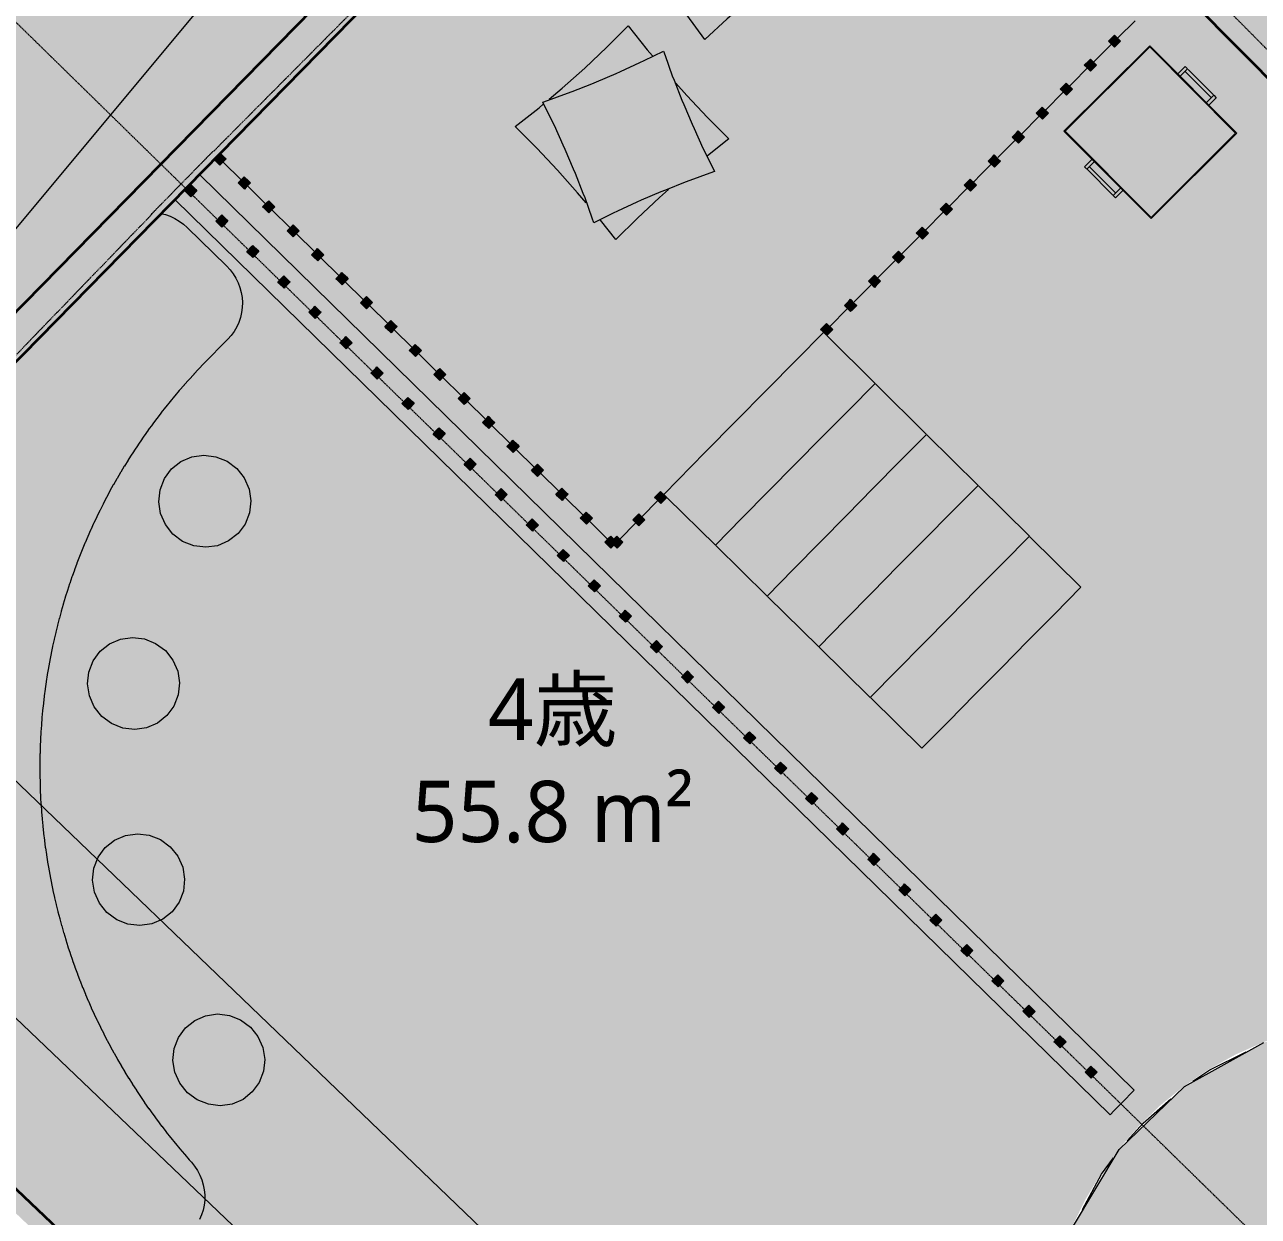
# Model space of a CAD drawing. Header units: millimetres. Extents: x -31757 to 121236, y -27283 to 63658.
# Drawn here: x 57013 to 61271, y 42081 to 46196 of the extents above; entities that cross this region are included whole.
import ezdxf

# ---------------------------------------------------------------- set-up
doc = ezdxf.new("R2010")
doc.units = ezdxf.units.MM
doc.linetypes.add('DASHDOT', pattern=[3.556, 2.54, -0.508, 0, -0.508])
doc.linetypes.add('PHANTOM', pattern=[6.35, 3.175, -0.635, 0.635, -0.635, 0.635, -0.635])
for name, color, linetype, lineweight in [('01_切断（構造・壁）', 7, 'Continuous', 35), ('02_切断（家具）', 8, 'Continuous', 18), ('06_部屋の色', 8, 'Continuous', 0), ('10_見えがかり', 7, 'Continuous', 13), ('11_見えがかり（家具）', 8, 'Continuous', 9), ('20_上部（屋根の外形・梁）', 8, 'PHANTOM', 9), ('40_通り芯', 1, 'DASHDOT', 9), ('50_寸法', 3, 'Continuous', 9), ('60_部屋名・面積', 7, 'Continuous', 13)]:
    doc.layers.add(name, color=color, linetype=linetype, lineweight=lineweight)
doc.styles.add('JP', font='NotoSansCJKjp-Regular.otf')

msp = doc.modelspace()

# ---------------------------------------------------------------- hatches: boundary and pattern name
at = {"layer": '02_切断（家具）'}
for points in [[(60753.6, 46139.2), (60768.6, 46154.2), (60774.5, 46160), (60789.7, 46144.8), (60795.7, 46138.8), (60780.7, 46123.9), (60774.8, 46118), (60759.6, 46133.2)], [(59151.3, 46072.5), (59217.5, 46105), (59223.2, 46089.2), (59248.1, 46019.8), (59254.2, 46004.2), (59281.1, 45935.5), (59287.6, 45920.1), (59316.4, 45852.3), (59323.3, 45837.1), (59354, 45770), (59361.4, 45755), (59393.9, 45688.7), (59378.1, 45683.1), (59308.7, 45658.1), (59293.1, 45652), (59224.4, 45625.2), (59209, 45618.7), (59141.2, 45589.9), (59125.9, 45582.9), (59058.9, 45552.3), (59043.9, 45544.9), (58977.6, 45512.4), (58972, 45528.2), (58947, 45597.6), (58940.9, 45613.2), (58914.1, 45681.8), (58907.5, 45697.3), (58878.8, 45765.1), (58871.8, 45780.3), (58841.2, 45847.4), (58833.8, 45862.4), (58801.2, 45928.6), (58817, 45934.3), (58886.5, 45959.3), (58902.1, 45965.4), (58970.7, 45992.2), (58986.1, 45998.7), (59054, 46027.5), (59069.2, 46034.4), (59136.2, 46065.1)], [(60670.6, 46056.6), (60685.6, 46071.5), (60691.5, 46077.4), (60706.6, 46062.1), (60712.6, 46056.1), (60697.7, 46041.2), (60691.8, 46035.3), (60676.6, 46050.5)], [(60587.6, 45973.8), (60602.5, 45988.7), (60608.4, 45994.6), (60623.6, 45979.4), (60629.6, 45973.4), (60614.7, 45958.5), (60608.8, 45952.6), (60593.6, 45967.8)], [(60504.6, 45891), (60519.6, 45905.9), (60525.5, 45911.8), (60540.7, 45896.6), (60546.7, 45890.6), (60531.7, 45875.7), (60525.8, 45869.8), (60510.6, 45885)], [(60421.7, 45808.2), (60436.7, 45823.1), (60442.6, 45829), (60457.8, 45813.8), (60463.8, 45807.8), (60448.8, 45792.9), (60442.9, 45787), (60427.7, 45802.2)], [(57665.5, 45732.4), (57680.5, 45747.6), (57686.4, 45753.6), (57701.7, 45738.5), (57707.8, 45732.6), (57692.8, 45717.4), (57686.9, 45711.3), (57671.6, 45726.4)], [(60338.9, 45725.3), (60353.8, 45740.2), (60359.7, 45746.1), (60374.9, 45730.9), (60380.9, 45724.9), (60366, 45710), (60360.1, 45704.1), (60344.9, 45719.3)], [(57749.9, 45649.6), (57764.8, 45664.9), (57770.7, 45670.9), (57786, 45655.8), (57792.1, 45649.9), (57777.2, 45634.6), (57771.3, 45628.6), (57755.9, 45643.7)], [(60256.1, 45642.3), (60271, 45657.3), (60276.9, 45663.2), (60292.1, 45648), (60298.1, 45642), (60283.2, 45627.1), (60277.3, 45621.2), (60262.1, 45636.3)], [(57565, 45622.6), (57581.9, 45639.9), (57585.8, 45643.9), (57603.2, 45626.8), (57607.2, 45622.9), (57590.3, 45605.6), (57586.4, 45601.6), (57569, 45618.7)], [(57834.2, 45566.9), (57849.1, 45582.1), (57855, 45588.2), (57870.4, 45573.1), (57876.4, 45567.1), (57861.5, 45551.9), (57855.6, 45545.9), (57840.3, 45561)], [(60173.3, 45559.4), (60188.2, 45574.3), (60194.1, 45580.2), (60209.3, 45565), (60215.4, 45559.1), (60200.4, 45544.1), (60194.5, 45538.2), (60179.3, 45553.4)], [(57672.1, 45517.6), (57689.1, 45534.9), (57693, 45538.9), (57710.4, 45521.8), (57714.4, 45517.9), (57697.5, 45500.6), (57693.6, 45496.7), (57676.2, 45513.7)], [(57918.5, 45484.2), (57933.5, 45499.4), (57939.3, 45505.4), (57954.7, 45490.4), (57960.8, 45484.4), (57945.8, 45469.2), (57940, 45463.2), (57924.6, 45478.3)], [(60090.6, 45476.3), (60105.5, 45491.3), (60111.4, 45497.2), (60126.6, 45482), (60132.6, 45476), (60117.7, 45461.1), (60111.9, 45455.2), (60096.6, 45470.3)], [(57779.3, 45412.7), (57796.2, 45429.9), (57800.1, 45433.9), (57817.5, 45416.9), (57821.5, 45412.9), (57804.7, 45395.7), (57800.8, 45391.7), (57783.4, 45408.7)], [(58002.9, 45401.5), (58017.8, 45416.7), (58023.7, 45422.7), (58039, 45407.7), (58045.1, 45401.7), (58030.2, 45386.5), (58024.3, 45380.5), (58008.9, 45395.6)], [(60007.9, 45393.2), (60022.8, 45408.2), (60028.7, 45414.1), (60044, 45399), (60050, 45393), (60035.1, 45378), (60029.2, 45372.1), (60013.9, 45387.3)], [(57886.5, 45307.8), (57903.3, 45324.9), (57907.3, 45329), (57924.6, 45311.9), (57928.7, 45308), (57911.9, 45290.8), (57907.9, 45286.8), (57890.6, 45303.8)], [(58087.2, 45318.8), (58102.1, 45334), (58108, 45340), (58123.3, 45324.9), (58129.4, 45319), (58114.5, 45303.8), (58108.6, 45297.8), (58093.3, 45312.9)], [(59925.3, 45310.1), (59940.2, 45325.1), (59946.1, 45331), (59961.3, 45315.9), (59967.4, 45309.9), (59952.5, 45294.9), (59946.6, 45289), (59931.3, 45304.1)], [(58171.6, 45236.1), (58186.4, 45251.3), (58192.3, 45257.3), (58207.7, 45242.2), (58213.7, 45236.3), (58198.9, 45221.1), (58193, 45215.1), (58177.6, 45230.2)], [(59842.7, 45226.9), (59857.6, 45241.9), (59863.5, 45247.9), (59878.8, 45232.7), (59884.8, 45226.7), (59869.9, 45211.7), (59864, 45205.8), (59848.8, 45221)], [(57993.7, 45202.8), (58010.5, 45220), (58014.4, 45224), (58031.8, 45207), (58035.9, 45203), (58019.1, 45185.9), (58015.1, 45181.8), (57997.8, 45198.8)], [(58255.9, 45153.4), (58270.8, 45168.6), (58276.6, 45174.6), (58292, 45159.5), (58298.1, 45153.5), (58283.2, 45138.4), (58277.3, 45132.4), (58262, 45147.5)], [(59760.2, 45143.7), (59775.1, 45158.7), (59781, 45164.6), (59796.3, 45149.5), (59802.3, 45143.5), (59787.4, 45128.5), (59781.5, 45122.6), (59766.3, 45137.7)], [(58100.8, 45097.9), (58117.6, 45115), (58121.6, 45119), (58138.9, 45102.1), (58143, 45098), (58126.3, 45080.9), (58122.3, 45076.9), (58104.9, 45093.8)], [(58340.2, 45070.7), (58355.1, 45085.8), (58361, 45091.8), (58376.3, 45076.8), (58382.4, 45070.8), (58367.5, 45055.7), (58361.7, 45049.7), (58346.3, 45064.7)], [(58208, 44992.9), (58224.7, 45010), (58228.7, 45014.1), (58246, 44997.1), (58250.2, 44993.1), (58233.4, 44976), (58229.4, 44971.9), (58212.1, 44988.9)], [(58424.6, 44988), (58439.4, 45003.1), (58445.3, 45009.1), (58460.7, 44994.1), (58466.7, 44988.1), (58451.9, 44973), (58446, 44967), (58430.6, 44982)], [(58315.2, 44888), (58331.9, 44905), (58335.9, 44909.1), (58353.2, 44892.2), (58357.3, 44888.1), (58340.6, 44871.1), (58336.6, 44867), (58319.3, 44883.9)], [(58508.9, 44905.3), (58523.8, 44920.4), (58529.6, 44926.4), (58545, 44911.3), (58551, 44905.4), (58536.2, 44890.2), (58530.3, 44884.3), (58515, 44899.3)], [(58593.2, 44822.6), (58608.1, 44837.7), (58614, 44843.7), (58629.3, 44828.6), (58635.4, 44822.7), (58620.5, 44807.5), (58614.7, 44801.6), (58599.3, 44816.6)], [(58422.4, 44783), (58439, 44800), (58443.1, 44804.1), (58460.3, 44787.3), (58464.5, 44783.2), (58447.8, 44766.2), (58443.8, 44762), (58426.5, 44778.9)], [(58677.6, 44739.9), (58692.4, 44755), (58698.3, 44761), (58713.6, 44745.9), (58719.7, 44739.9), (58704.9, 44724.8), (58699, 44718.9), (58683.6, 44733.9)], [(58529.5, 44678.1), (58546.1, 44695), (58550.2, 44699.2), (58567.4, 44682.3), (58571.6, 44678.2), (58555, 44661.2), (58551, 44657.1), (58533.7, 44673.9)], [(58761.9, 44657.2), (58776.8, 44672.3), (58782.6, 44678.2), (58798, 44663.2), (58804, 44657.2), (58789.2, 44642.1), (58783.3, 44636.1), (58768, 44651.2)], [(58636.7, 44573.1), (58653.3, 44590.1), (58657.4, 44594.2), (58674.6, 44577.4), (58678.8, 44573.2), (58662.2, 44556.3), (58658.1, 44552.1), (58640.9, 44569)], [(58846.3, 44574.4), (58861.1, 44589.6), (58866.9, 44595.5), (58882.3, 44580.5), (58888.3, 44574.5), (58873.5, 44559.4), (58867.7, 44553.4), (58852.3, 44568.5)], [(59187.4, 44563.3), (59202.2, 44578.4), (59208.1, 44584.3), (59223.4, 44569.2), (59229.5, 44563.3), (59214.7, 44548.2), (59208.8, 44542.3), (59193.5, 44557.3)], [(58930.6, 44491.7), (58945.4, 44506.8), (58951.3, 44512.8), (58966.6, 44497.7), (58972.7, 44491.8), (58957.9, 44476.7), (58952, 44470.7), (58936.7, 44485.8)], [(59111.7, 44486.2), (59126.5, 44501.3), (59132.3, 44507.2), (59147.7, 44492.1), (59153.7, 44486.2), (59138.9, 44471.1), (59133.1, 44465.2), (59117.7, 44480.2)], [(58743.9, 44468.2), (58760.4, 44485.1), (58764.5, 44489.3), (58781.7, 44472.4), (58786, 44468.3), (58769.4, 44451.4), (58765.3, 44447.2), (58748.1, 44464)], [(59014.9, 44409), (59029.7, 44424.1), (59035.6, 44430.1), (59050.9, 44415), (59057, 44409.1), (59042.2, 44394), (59036.4, 44388), (59021, 44403.1)], [(59036, 44409), (59050.8, 44424.1), (59056.6, 44430.1), (59072, 44415), (59078, 44409.1), (59063.2, 44394), (59057.4, 44388), (59042, 44403.1)], [(58851.1, 44363.2), (58867.6, 44380.1), (58871.7, 44384.3), (58888.8, 44367.5), (58893.1, 44363.3), (58876.6, 44346.5), (58872.5, 44342.2), (58855.3, 44359)], [(58958.2, 44258.3), (58974.7, 44275.1), (58978.8, 44279.3), (58996, 44262.6), (59000.3, 44258.3), (58983.8, 44241.5), (58979.7, 44237.3), (58962.5, 44254.1)], [(59065.4, 44153.3), (59081.8, 44170.1), (59086, 44174.4), (59103.1, 44157.6), (59107.4, 44153.4), (59091, 44136.6), (59086.8, 44132.3), (59069.7, 44149.1)], [(59172.6, 44048.4), (59189, 44065.1), (59193.2, 44069.4), (59210.2, 44052.7), (59214.6, 44048.4), (59198.2, 44031.7), (59194, 44027.4), (59176.9, 44044.1)], [(59279.7, 43943.4), (59296.1, 43960.1), (59300.3, 43964.4), (59317.3, 43947.8), (59321.7, 43943.5), (59305.4, 43926.8), (59301.2, 43922.5), (59284.1, 43939.1)], [(59386.9, 43838.5), (59403.2, 43855.1), (59407.5, 43859.5), (59424.5, 43842.8), (59428.9, 43838.5), (59412.6, 43821.8), (59408.4, 43817.5), (59391.3, 43834.2)], [(59494.1, 43733.5), (59510.4, 43750.2), (59514.6, 43754.5), (59531.6, 43737.9), (59536.1, 43733.5), (59519.8, 43716.9), (59515.5, 43712.6), (59498.5, 43729.2)], [(59601.3, 43628.6), (59617.5, 43645.2), (59621.8, 43649.6), (59638.7, 43633), (59643.2, 43628.6), (59627, 43612), (59622.7, 43607.6), (59605.8, 43624.2)], [(59708.4, 43523.7), (59724.6, 43540.2), (59728.9, 43544.6), (59745.9, 43528), (59750.4, 43523.6), (59734.2, 43507.1), (59729.9, 43502.7), (59713, 43519.2)], [(59815.6, 43418.7), (59831.8, 43435.2), (59836.1, 43439.6), (59853, 43423.1), (59857.5, 43418.6), (59841.4, 43402.2), (59837, 43397.7), (59820.2, 43414.3)], [(59922.8, 43313.8), (59938.9, 43330.2), (59943.3, 43334.7), (59960.1, 43318.2), (59964.7, 43313.7), (59948.6, 43297.2), (59944.2, 43292.8), (59927.4, 43309.3)], [(60030, 43208.8), (60046, 43225.2), (60050.4, 43229.7), (60067.2, 43213.2), (60071.9, 43208.7), (60055.8, 43192.3), (60051.4, 43187.8), (60034.6, 43204.3)], [(60137.1, 43103.9), (60153.2, 43120.2), (60157.6, 43124.7), (60174.4, 43108.3), (60179, 43103.8), (60163, 43087.4), (60158.6, 43082.9), (60141.8, 43099.3)], [(60244.3, 42998.9), (60260.3, 43015.2), (60264.7, 43019.8), (60281.5, 43003.4), (60286.2, 42998.8), (60270.2, 42982.5), (60265.7, 42977.9), (60249, 42994.3)], [(60351.5, 42894), (60367.4, 42910.2), (60371.9, 42914.8), (60388.6, 42898.4), (60393.3, 42893.8), (60377.4, 42877.6), (60372.9, 42873), (60356.2, 42889.4)], [(60458.7, 42789), (60474.5, 42805.3), (60479.1, 42809.9), (60495.8, 42793.5), (60500.5, 42788.9), (60484.6, 42772.6), (60480.1, 42768), (60463.4, 42784.4)], [(60565.8, 42684.1), (60581.7, 42700.3), (60586.2, 42704.9), (60602.9, 42688.6), (60607.6, 42683.9), (60591.8, 42667.7), (60587.3, 42663.1), (60570.6, 42679.4)], [(60673, 42579.1), (60688.8, 42595.3), (60693.4, 42599.9), (60710, 42583.6), (60714.8, 42578.9), (60699, 42562.8), (60694.4, 42558.1), (60677.8, 42574.4)]]:
    msp.add_hatch(color=8, dxfattribs=at).paths.add_polyline_path(points)
at = {"layer": '06_部屋の色', "true_color": 0xe9dfcf}
h = msp.add_hatch(color=8, dxfattribs=at)
h.paths.add_polyline_path([(41967, 30769.9), (42314.6, 31207.1), (42442.1, 31367.5), (42919.4, 31963.3), (43398.9, 32557.4), (43880.6, 33149.6), (44200.1, 33539.4), (44364.6, 33740.1), (44850.7, 34328.8), (45339, 34915.7), (45829.5, 35500.7), (46124.6, 35850), (46124.6, 35850), (46187.5, 35924.5), (46189.4, 35922.9), (47685.5, 37666.6), (47984.4, 38015), (47986, 38016.8), (48081.6, 38128.3), (48082, 38128.8), (48082, 38128.8), (48096.8, 38145.5), (48132, 38185.3), (48163.8, 38221.3), (48181.6, 38241.4), (49656.3, 39910.2), (49971.3, 40266.5), (49972.9, 40268.4), (50069.9, 40378.2), (50070.1, 40378.4), (50070.1, 40378.4), (50070.1, 40378.4), (50070.1, 40378.4), (50080.6, 40389.9), (50127.9, 40441.9), (50171.4, 40489.7), (51670.7, 42137.1), (51990.9, 42488.8), (51992.5, 42490.6), (52091.3, 42599.2), (52092, 42599.9), (52107, 42615.9), (52194.3, 42709), (52632.9, 43177), (52741.3, 43292.6), (52764.2, 43317.1), (54144.9, 44790.2), (54145, 44790.3), (54145, 44790.3), (54145, 44790.3), (56061.8, 46776.3), (56226.3, 46946.8), (56230.2, 46950.8), (56618.9, 47342), (56654.5, 47377.8), (56650.6, 47381.6), (57157.8, 47894.8), (57696.5, 48435.7), (58061.1, 48798.7), (58063.8, 48795.9), (58320.8, 49054.5), (58346.9, 49080.8), (58347.1, 49080.9), (60377.4, 51065), (60490.8, 51175.8), (60494.6, 51179.5), (60494.6, 51179.5), (60494.6, 51179.5), (60613.4, 51292.3), (60817.3, 51485.7), (60930.2, 51592.9), (60928.6, 51594.6), (61146.4, 51801.3), (61148, 51799.6), (61657.7, 52283.3), (61656.1, 52285), (62561.4, 53144.2), (62563, 53142.5), (62607.4, 53184.6), (62933.8, 52835.9), (62999, 52897.7), (62999, 52897.7), (62999, 52897.7), (62999, 52897.7), (63065.1, 52958.6), (62739, 53307.7), (62783.8, 53349), (62782.2, 53350.7), (64436.6, 54875.3), (64438.2, 54873.6), (64814.7, 55220.6), (64813.1, 55222.3), (64879.7, 55283), (66089.8, 53950.5), (65530.5, 53440.7), (64973.1, 52928.8), (64417.6, 52414.9), (63901.5, 51933.8), (63312.5, 51380.9), (62762.8, 50860.8), (62215, 50338.6), (61741.6, 49884), (61125.3, 49288.2), (60583.5, 48760), (60043.5, 48229.8), (59613.5, 47804.2), (58969.6, 47163.3), (58435.6, 46627), (57903.7, 46088.8), (57514.5, 45692.1), (57514.5, 45692.1), (57373.7, 45548.6), (56845.7, 45006.5), (56319.8, 44462.4), (55795.9, 43916.3), (55448, 43550.9), (55448, 43550.9), (55274, 43368.3), (54754.2, 42818.3), (54236.4, 42266.4), (53720.7, 41712.6), (53416.5, 41383.5), (53207, 41156.9), (52695.5, 40599.3), (52186, 40039.7), (51678.5, 39478.3), (51412.1, 39181.3), (51173.2, 38915), (50670, 38349.8), (50168.8, 37782.8), (49669.8, 37213.9), (49441.5, 36951.6), (49172.9, 36643.1), (48678.2, 36070.5), (48185.5, 35496.1), (47695.1, 34919.8), (47499.2, 34687.9), (47206.7, 34341.7), (46720.5, 33761.8), (46236.5, 33180.1), (45754.6, 32596.6), (45594.7, 32401.5), (45274.9, 32011.3), (44797.4, 31424.2), (44322.1, 30835.3), (43849, 30244.7), (43725.8, 30089.7), (43378.1, 29652.3), (43230, 29464.6), (42762.1, 29834.3), (42719.6, 29861.2), (42671.4, 29880.8), (42618.5, 29894.4), (42561.8, 29903), (42502.3, 29908.1), (42440.8, 29910.8), (42316.3, 29914), (42255.1, 29917.1), (42191.6, 29917.1), (42122.8, 29910.5), (42050.8, 29899.7), (41904.4, 29875.1), (41833.8, 29866.1), (41767.4, 29862.5), (41707.2, 29866.6), (41654.9, 29881), (41607.5, 29901.7), (41560.8, 29923.2), (41515.3, 29946.1), (41471, 29970.7), (41428.5, 29997.5), (41387.9, 30026.5), (40498.9, 28893.5), (41023.5, 29569.3), (41494.1, 30170.5)])
h.paths.add_polyline_path([(46390.4, 35759.4), (46284.4, 35849), (46279.2, 35843), (46218.2, 35770.8), (46335.8, 35671.4), (46341.8, 35678.4), (46402, 35749.6)], flags=0)
for points in [[(67967.2, 39379.3), (58346, 49081.7), (60493.7, 51180.5), (69971.8, 41338.3), (68969.5, 40358.8), (68994, 40333.7), (67991.8, 39354.4)], [(58346, 49081.7), (67967.2, 39379.3), (66979.3, 38385.2), (67004.1, 38360.5), (66016.4, 37366.6), (65991.4, 37391.1), (62587.7, 40724.5), (62601.4, 40737.7), (62670.1, 40816.8), (62731.7, 40901.6), (62785.7, 40991.4), (62831.7, 41085.7), (62869.3, 41183.5), (62898.2, 41284.3), (62918.2, 41387.2), (62929.1, 41491.5), (62930.9, 41596.3), (62923.6, 41700.8), (62907.2, 41804.4), (62881.9, 41906.1), (62847.7, 42005.2), (62805.1, 42101), (62754.3, 42192.7), (62695.7, 42279.6), (62629.7, 42361), (62556.9, 42436.4), (62477.8, 42505.2), (62392.9, 42566.8), (62303.1, 42620.8), (62208.9, 42666.8), (62111, 42704.4), (62010.2, 42733.3), (61907.3, 42753.3), (61803.1, 42764.2), (61698.3, 42766), (61593.7, 42758.7), (61490.1, 42742.3), (61388.4, 42717), (61289.3, 42682.8), (61193.5, 42640.2), (61101.9, 42589.4), (61014.9, 42530.8), (60933.5, 42464.8), (60871.7, 42405.1), (56229.2, 46951.8)], [(56229.2, 46951.8), (60871.7, 42405.1), (60858.1, 42392), (60789.3, 42312.8), (60727.7, 42228), (60673.7, 42138.2), (60627.7, 42044), (60590.2, 41946.1), (60561.3, 41845.3), (60541.3, 41742.4), (60530.3, 41638.2), (60528.5, 41533.4), (60535.8, 41428.8), (60552.2, 41325.2), (60577.6, 41223.5), (60611.7, 41124.4), (60654.3, 41028.6), (60705.1, 40937), (60763.8, 40850), (60829.7, 40768.6), (60902.6, 40693.2), (60981.7, 40624.4), (61066.5, 40562.8), (61156.3, 40508.8), (61250.6, 40462.8), (61348.4, 40425.3), (61449.2, 40396.4), (61552.1, 40376.4), (61656.4, 40365.4), (61761.2, 40363.6), (61865.7, 40370.9), (61969.3, 40387.3), (62071, 40412.6), (62170.1, 40446.8), (62265.9, 40489.4), (62357.6, 40540.2), (62444.5, 40598.9), (62525.9, 40664.8), (62587.7, 40724.5), (65991.4, 37391.1), (65018.1, 36382.7), (65043.3, 36358.4), (64070.2, 35350.2), (54143.9, 44791.1)]]:
    msp.add_hatch(color=8, dxfattribs=at).paths.add_polyline_path(points)
at = {"layer": '06_部屋の色', "true_color": 0xd9d3ec}
msp.add_hatch(color=8, dxfattribs=at).paths.add_polyline_path([(60058.8, 48244.8), (60170.4, 48354.7), (60282.1, 48464.5), (60393.9, 48574.2), (60505.7, 48683.9), (60617.6, 48793.4), (60673.5, 48848), (63049.8, 46416.3), (63415, 43970.6), (59613.3, 47804.4), (59724.6, 47914.6), (59835.9, 48024.8), (59947.3, 48134.9)])
at = {"layer": '06_部屋の色', "true_color": 0x86bc78}
h = msp.add_hatch(color=8, dxfattribs=at)
h.paths.add_polyline_path([(57514.3, 45692.3), (57624.6, 45804.9), (57844.2, 46028.4), (58064.2, 46251.6), (58284.4, 46474.5), (58505.1, 46697), (58726, 46919.1), (58947.3, 47141), (59169, 47362.5), (59391, 47583.6), (59613.3, 47804.4), (66936.1, 40419.6), (66725.2, 40210), (66514.5, 40000.2), (66304.2, 39790), (66094.2, 39579.6), (65884.6, 39368.8), (65675.2, 39157.6), (65466.2, 38946.2), (65257.5, 38734.4), (65049.2, 38522.3), (64944.5, 38415.4), (64841.1, 38309.9), (64633.4, 38097.1), (64426, 37884.1), (64219, 37670.7), (64012.3, 37457), (63805.9, 37243), (63599.8, 37028.7), (63394.1, 36814), (63188.7, 36599.1), (62983.6, 36383.8), (55447.8, 43551.2), (55663.9, 43778), (55880.4, 44004.6), (56097.2, 44230.8), (56314.3, 44456.7), (56531.9, 44682.2), (56749.7, 44907.4), (56967.9, 45132.3), (57186.5, 45356.8), (57405.4, 45581), (57510.8, 45688.7)])
h.paths.add_polyline_path([(60530.3, 41638.2), (60528.5, 41533.4), (60535.8, 41428.8), (60552.2, 41325.2), (60577.6, 41223.5), (60611.7, 41124.4), (60654.3, 41028.6), (60705.1, 40937), (60763.8, 40850), (60829.7, 40768.6), (60902.6, 40693.2), (60981.7, 40624.4), (61066.5, 40562.8), (61156.3, 40508.8), (61250.6, 40462.8), (61348.4, 40425.3), (61449.2, 40396.4), (61552.1, 40376.4), (61656.4, 40365.4), (61761.2, 40363.6), (61865.7, 40370.9), (61969.3, 40387.3), (62071, 40412.6), (62170.1, 40446.8), (62265.9, 40489.4), (62357.6, 40540.2), (62444.5, 40598.9), (62525.9, 40664.8), (62583.5, 40720.4), (62587.2, 40724), (62601.4, 40737.7), (62670.1, 40816.8), (62731.7, 40901.6), (62785.7, 40991.4), (62831.7, 41085.7), (62869.3, 41183.5), (62898.2, 41284.3), (62918.2, 41387.2), (62929.1, 41491.5), (62930.9, 41596.3), (62923.6, 41700.8), (62907.2, 41804.4), (62881.9, 41906.1), (62847.7, 42005.2), (62805.1, 42101), (62754.3, 42192.7), (62695.7, 42279.6), (62629.7, 42361), (62556.9, 42436.4), (62477.8, 42505.2), (62392.9, 42566.8), (62303.1, 42620.8), (62208.9, 42666.8), (62111, 42704.4), (62010.2, 42733.3), (61907.3, 42753.3), (61803.1, 42764.2), (61698.3, 42766), (61593.7, 42758.7), (61490.1, 42742.3), (61388.4, 42717), (61289.3, 42682.8), (61193.5, 42640.2), (61101.9, 42589.4), (61014.9, 42530.8), (60933.5, 42464.8), (60871.2, 42404.6), (60858.1, 42392), (60789.3, 42312.8), (60727.7, 42228), (60673.7, 42138.2), (60627.7, 42044), (60590.2, 41946.1), (60561.3, 41845.3), (60541.3, 41742.4)], flags=0)
msp.add_hatch(color=8, dxfattribs=at).paths.add_polyline_path([(61016, 42529.1), (61290, 42681), (61594, 42756.8), (61907.2, 42751.3), (62208.3, 42664.9), (62476.9, 42503.6), (62694.5, 42278.3), (62846.3, 42004.3), (62922.1, 41700.3), (62916.7, 41387.1), (62830.3, 41086), (62669, 40817.5), (62443.6, 40599.8), (62169.6, 40448), (61865.7, 40372.2), (61552.5, 40377.7), (61251.3, 40464), (60982.8, 40625.3), (60765.2, 40850.7), (60613.3, 41124.7), (60537.5, 41428.6), (60543, 41741.8), (60629.4, 42043), (60790.7, 42311.5)])

# ---------------------------------------------------------------- linework, layer by layer
at = {"layer": '01_切断（構造・壁）'}
for points in [[(56955.8, 45176.7), (58240.9, 46488.8), (59528.6, 47803.7), (59527, 47803.7), (59570.4, 47846.3), (59613.4, 47890.3), (59614.2, 47889.5), (59724.8, 47998.4), (59957.1, 48227.1), (60570.9, 48831.3), (60674, 48932.7), (60674, 48932.7), (60674, 48932.7), (60674, 48932.7), (60674, 48932.7), (60933.5, 48667), (61275, 48317.3)], [(62637.1, 44669.1), (59612.4, 47717.7), (55533.8, 43553.3), (58483.5, 40746.2)]]:
    msp.add_lwpolyline(points, dxfattribs=at)
at = {"layer": '02_切断（家具）'}
for points in [[(60753.6, 46139.2), (60768.6, 46154.2), (60774.5, 46160), (60789.7, 46144.8), (60795.7, 46138.8), (60780.7, 46123.9), (60774.8, 46118), (60759.6, 46133.2), (60753.6, 46139.2)], [(59151.3, 46072.5), (59217.5, 46105), (59223.2, 46089.2), (59248.1, 46019.8), (59254.2, 46004.2), (59281.1, 45935.5), (59287.6, 45920.1), (59316.4, 45852.3), (59323.3, 45837.1), (59354, 45770), (59361.4, 45755), (59393.9, 45688.7), (59378.1, 45683.1), (59308.7, 45658.1), (59293.1, 45652), (59224.4, 45625.2), (59209, 45618.7), (59141.2, 45589.9), (59125.9, 45582.9), (59058.9, 45552.3), (59043.9, 45544.9), (58977.6, 45512.4), (58972, 45528.2), (58947, 45597.6), (58940.9, 45613.2), (58914.1, 45681.8), (58907.5, 45697.3), (58878.8, 45765.1), (58871.8, 45780.3), (58841.2, 45847.4), (58833.8, 45862.4), (58801.2, 45928.6), (58817, 45934.3), (58886.5, 45959.3), (58902.1, 45965.4), (58970.7, 45992.2), (58986.1, 45998.7), (59054, 46027.5), (59069.2, 46034.4), (59136.2, 46065.1), (59151.3, 46072.5)], [(60670.6, 46056.6), (60685.6, 46071.5), (60691.5, 46077.4), (60706.6, 46062.1), (60712.6, 46056.1), (60697.7, 46041.2), (60691.8, 46035.3), (60676.6, 46050.5), (60670.6, 46056.6)], [(60587.6, 45973.8), (60602.5, 45988.7), (60608.4, 45994.6), (60623.6, 45979.4), (60629.6, 45973.4), (60614.7, 45958.5), (60608.8, 45952.6), (60593.6, 45967.8), (60587.6, 45973.8)], [(60504.6, 45891), (60519.6, 45905.9), (60525.5, 45911.8), (60540.7, 45896.6), (60546.7, 45890.6), (60531.7, 45875.7), (60525.8, 45869.8), (60510.6, 45885), (60504.6, 45891)], [(60421.7, 45808.2), (60436.7, 45823.1), (60442.6, 45829), (60457.8, 45813.8), (60463.8, 45807.8), (60448.8, 45792.9), (60442.9, 45787), (60427.7, 45802.2), (60421.7, 45808.2)], [(57665.5, 45732.4), (57680.5, 45747.6), (57686.4, 45753.6), (57701.7, 45738.5), (57707.8, 45732.6), (57692.8, 45717.4), (57686.9, 45711.3), (57671.6, 45726.4), (57665.5, 45732.4)], [(60338.9, 45725.3), (60353.8, 45740.2), (60359.7, 45746.1), (60374.9, 45730.9), (60380.9, 45724.9), (60366, 45710), (60360.1, 45704.1), (60344.9, 45719.3), (60338.9, 45725.3)], [(57749.9, 45649.6), (57764.8, 45664.9), (57770.7, 45670.9), (57786, 45655.8), (57792.1, 45649.9), (57777.2, 45634.6), (57771.3, 45628.6), (57755.9, 45643.7), (57749.9, 45649.6)], [(60256.1, 45642.3), (60271, 45657.3), (60276.9, 45663.2), (60292.1, 45648), (60298.1, 45642), (60283.2, 45627.1), (60277.3, 45621.2), (60262.1, 45636.3), (60256.1, 45642.3)], [(57565, 45622.6), (57581.9, 45639.9), (57585.8, 45643.9), (57603.2, 45626.8), (57607.2, 45622.9), (57590.3, 45605.6), (57586.4, 45601.6), (57569, 45618.7), (57565, 45622.6)], [(57834.2, 45566.9), (57849.1, 45582.1), (57855, 45588.2), (57870.4, 45573.1), (57876.4, 45567.1), (57861.5, 45551.9), (57855.6, 45545.9), (57840.3, 45561), (57834.2, 45566.9)], [(60173.3, 45559.4), (60188.2, 45574.3), (60194.1, 45580.2), (60209.3, 45565), (60215.4, 45559.1), (60200.4, 45544.1), (60194.5, 45538.2), (60179.3, 45553.4), (60173.3, 45559.4)], [(57672.1, 45517.6), (57689.1, 45534.9), (57693, 45538.9), (57710.4, 45521.8), (57714.4, 45517.9), (57697.5, 45500.6), (57693.6, 45496.7), (57676.2, 45513.7), (57672.1, 45517.6)], [(57918.5, 45484.2), (57933.5, 45499.4), (57939.3, 45505.4), (57954.7, 45490.4), (57960.8, 45484.4), (57945.8, 45469.2), (57940, 45463.2), (57924.6, 45478.3), (57918.5, 45484.2)], [(60090.6, 45476.3), (60105.5, 45491.3), (60111.4, 45497.2), (60126.6, 45482), (60132.6, 45476), (60117.7, 45461.1), (60111.9, 45455.2), (60096.6, 45470.3), (60090.6, 45476.3)], [(57779.3, 45412.7), (57796.2, 45429.9), (57800.1, 45433.9), (57817.5, 45416.9), (57821.5, 45412.9), (57804.7, 45395.7), (57800.8, 45391.7), (57783.4, 45408.7), (57779.3, 45412.7)], [(58002.9, 45401.5), (58017.8, 45416.7), (58023.7, 45422.7), (58039, 45407.7), (58045.1, 45401.7), (58030.2, 45386.5), (58024.3, 45380.5), (58008.9, 45395.6), (58002.9, 45401.5)], [(60007.9, 45393.2), (60022.8, 45408.2), (60028.7, 45414.1), (60044, 45399), (60050, 45393), (60035.1, 45378), (60029.2, 45372.1), (60013.9, 45387.3), (60007.9, 45393.2)], [(57886.5, 45307.8), (57903.3, 45324.9), (57907.3, 45329), (57924.6, 45311.9), (57928.7, 45308), (57911.9, 45290.8), (57907.9, 45286.8), (57890.6, 45303.8), (57886.5, 45307.8)], [(58087.2, 45318.8), (58102.1, 45334), (58108, 45340), (58123.3, 45324.9), (58129.4, 45319), (58114.5, 45303.8), (58108.6, 45297.8), (58093.3, 45312.9), (58087.2, 45318.8)], [(59925.3, 45310.1), (59940.2, 45325.1), (59946.1, 45331), (59961.3, 45315.9), (59967.4, 45309.9), (59952.5, 45294.9), (59946.6, 45289), (59931.3, 45304.1), (59925.3, 45310.1)], [(58171.6, 45236.1), (58186.4, 45251.3), (58192.3, 45257.3), (58207.7, 45242.2), (58213.7, 45236.3), (58198.9, 45221.1), (58193, 45215.1), (58177.6, 45230.2), (58171.6, 45236.1)], [(59842.7, 45226.9), (59857.6, 45241.9), (59863.5, 45247.9), (59878.8, 45232.7), (59884.8, 45226.7), (59869.9, 45211.7), (59864, 45205.8), (59848.8, 45221), (59842.7, 45226.9)], [(57993.7, 45202.8), (58010.5, 45220), (58014.4, 45224), (58031.8, 45207), (58035.9, 45203), (58019.1, 45185.9), (58015.1, 45181.8), (57997.8, 45198.8), (57993.7, 45202.8)], [(58255.9, 45153.4), (58270.8, 45168.6), (58276.6, 45174.6), (58292, 45159.5), (58298.1, 45153.5), (58283.2, 45138.4), (58277.3, 45132.4), (58262, 45147.5), (58255.9, 45153.4)], [(59760.2, 45143.7), (59775.1, 45158.7), (59781, 45164.6), (59796.3, 45149.5), (59802.3, 45143.5), (59787.4, 45128.5), (59781.5, 45122.6), (59766.3, 45137.7), (59760.2, 45143.7)], [(58100.8, 45097.9), (58117.6, 45115), (58121.6, 45119), (58138.9, 45102.1), (58143, 45098), (58126.3, 45080.9), (58122.3, 45076.9), (58104.9, 45093.8), (58100.8, 45097.9)], [(58340.2, 45070.7), (58355.1, 45085.8), (58361, 45091.8), (58376.3, 45076.8), (58382.4, 45070.8), (58367.5, 45055.7), (58361.7, 45049.7), (58346.3, 45064.7), (58340.2, 45070.7)], [(58208, 44992.9), (58224.7, 45010), (58228.7, 45014.1), (58246, 44997.1), (58250.2, 44993.1), (58233.4, 44976), (58229.4, 44971.9), (58212.1, 44988.9), (58208, 44992.9)], [(58424.6, 44988), (58439.4, 45003.1), (58445.3, 45009.1), (58460.7, 44994.1), (58466.7, 44988.1), (58451.9, 44973), (58446, 44967), (58430.6, 44982), (58424.6, 44988)], [(58315.2, 44888), (58331.9, 44905), (58335.9, 44909.1), (58353.2, 44892.2), (58357.3, 44888.1), (58340.6, 44871.1), (58336.6, 44867), (58319.3, 44883.9), (58315.2, 44888)], [(58508.9, 44905.3), (58523.8, 44920.4), (58529.6, 44926.4), (58545, 44911.3), (58551, 44905.4), (58536.2, 44890.2), (58530.3, 44884.3), (58515, 44899.3), (58508.9, 44905.3)], [(58593.2, 44822.6), (58608.1, 44837.7), (58614, 44843.7), (58629.3, 44828.6), (58635.4, 44822.7), (58620.5, 44807.5), (58614.7, 44801.6), (58599.3, 44816.6), (58593.2, 44822.6)], [(58422.4, 44783), (58439, 44800), (58443.1, 44804.1), (58460.3, 44787.3), (58464.5, 44783.2), (58447.8, 44766.2), (58443.8, 44762), (58426.5, 44778.9), (58422.4, 44783)], [(58677.6, 44739.9), (58692.4, 44755), (58698.3, 44761), (58713.6, 44745.9), (58719.7, 44739.9), (58704.9, 44724.8), (58699, 44718.9), (58683.6, 44733.9), (58677.6, 44739.9)], [(58529.5, 44678.1), (58546.1, 44695), (58550.2, 44699.2), (58567.4, 44682.3), (58571.6, 44678.2), (58555, 44661.2), (58551, 44657.1), (58533.7, 44673.9), (58529.5, 44678.1)], [(58761.9, 44657.2), (58776.8, 44672.3), (58782.6, 44678.2), (58798, 44663.2), (58804, 44657.2), (58789.2, 44642.1), (58783.3, 44636.1), (58768, 44651.2), (58761.9, 44657.2)], [(58636.7, 44573.1), (58653.3, 44590.1), (58657.4, 44594.2), (58674.6, 44577.4), (58678.8, 44573.2), (58662.2, 44556.3), (58658.1, 44552.1), (58640.9, 44569), (58636.7, 44573.1)], [(58846.3, 44574.4), (58861.1, 44589.6), (58866.9, 44595.5), (58882.3, 44580.5), (58888.3, 44574.5), (58873.5, 44559.4), (58867.7, 44553.4), (58852.3, 44568.5), (58846.3, 44574.4)], [(59187.4, 44563.3), (59202.2, 44578.4), (59208.1, 44584.3), (59223.4, 44569.2), (59229.5, 44563.3), (59214.7, 44548.2), (59208.8, 44542.3), (59193.5, 44557.3), (59187.4, 44563.3)], [(58930.6, 44491.7), (58945.4, 44506.8), (58951.3, 44512.8), (58966.6, 44497.7), (58972.7, 44491.8), (58957.9, 44476.7), (58952, 44470.7), (58936.7, 44485.8), (58930.6, 44491.7)], [(59111.7, 44486.2), (59126.5, 44501.3), (59132.3, 44507.2), (59147.7, 44492.1), (59153.7, 44486.2), (59138.9, 44471.1), (59133.1, 44465.2), (59117.7, 44480.2), (59111.7, 44486.2)], [(58743.9, 44468.2), (58760.4, 44485.1), (58764.5, 44489.3), (58781.7, 44472.4), (58786, 44468.3), (58769.4, 44451.4), (58765.3, 44447.2), (58748.1, 44464), (58743.9, 44468.2)], [(59014.9, 44409), (59029.7, 44424.1), (59035.6, 44430.1), (59050.9, 44415), (59057, 44409.1), (59042.2, 44394), (59036.4, 44388), (59021, 44403.1), (59014.9, 44409)], [(59036, 44409), (59050.8, 44424.1), (59056.6, 44430.1), (59072, 44415), (59078, 44409.1), (59063.2, 44394), (59057.4, 44388), (59042, 44403.1), (59036, 44409)], [(58851.1, 44363.2), (58867.6, 44380.1), (58871.7, 44384.3), (58888.8, 44367.5), (58893.1, 44363.3), (58876.6, 44346.5), (58872.5, 44342.2), (58855.3, 44359), (58851.1, 44363.2)], [(58958.2, 44258.3), (58974.7, 44275.1), (58978.8, 44279.3), (58996, 44262.6), (59000.3, 44258.3), (58983.8, 44241.5), (58979.7, 44237.3), (58962.5, 44254.1), (58958.2, 44258.3)], [(59065.4, 44153.3), (59081.8, 44170.1), (59086, 44174.4), (59103.1, 44157.6), (59107.4, 44153.4), (59091, 44136.6), (59086.8, 44132.3), (59069.7, 44149.1), (59065.4, 44153.3)], [(59172.6, 44048.4), (59189, 44065.1), (59193.2, 44069.4), (59210.2, 44052.7), (59214.6, 44048.4), (59198.2, 44031.7), (59194, 44027.4), (59176.9, 44044.1), (59172.6, 44048.4)], [(59279.7, 43943.4), (59296.1, 43960.1), (59300.3, 43964.4), (59317.3, 43947.8), (59321.7, 43943.5), (59305.4, 43926.8), (59301.2, 43922.5), (59284.1, 43939.1), (59279.7, 43943.4)], [(59386.9, 43838.5), (59403.2, 43855.1), (59407.5, 43859.5), (59424.5, 43842.8), (59428.9, 43838.5), (59412.6, 43821.8), (59408.4, 43817.5), (59391.3, 43834.2), (59386.9, 43838.5)], [(59494.1, 43733.5), (59510.4, 43750.2), (59514.6, 43754.5), (59531.6, 43737.9), (59536.1, 43733.5), (59519.8, 43716.9), (59515.5, 43712.6), (59498.5, 43729.2), (59494.1, 43733.5)], [(59601.3, 43628.6), (59617.5, 43645.2), (59621.8, 43649.6), (59638.7, 43633), (59643.2, 43628.6), (59627, 43612), (59622.7, 43607.6), (59605.8, 43624.2), (59601.3, 43628.6)], [(59708.4, 43523.7), (59724.6, 43540.2), (59728.9, 43544.6), (59745.9, 43528), (59750.4, 43523.6), (59734.2, 43507.1), (59729.9, 43502.7), (59713, 43519.2), (59708.4, 43523.7)], [(59815.6, 43418.7), (59831.8, 43435.2), (59836.1, 43439.6), (59853, 43423.1), (59857.5, 43418.6), (59841.4, 43402.2), (59837, 43397.7), (59820.2, 43414.3), (59815.6, 43418.7)], [(59922.8, 43313.8), (59938.9, 43330.2), (59943.3, 43334.7), (59960.1, 43318.2), (59964.7, 43313.7), (59948.6, 43297.2), (59944.2, 43292.8), (59927.4, 43309.3), (59922.8, 43313.8)], [(60030, 43208.8), (60046, 43225.2), (60050.4, 43229.7), (60067.2, 43213.2), (60071.9, 43208.7), (60055.8, 43192.3), (60051.4, 43187.8), (60034.6, 43204.3), (60030, 43208.8)], [(60137.1, 43103.9), (60153.2, 43120.2), (60157.6, 43124.7), (60174.4, 43108.3), (60179, 43103.8), (60163, 43087.4), (60158.6, 43082.9), (60141.8, 43099.3), (60137.1, 43103.9)], [(60244.3, 42998.9), (60260.3, 43015.2), (60264.7, 43019.8), (60281.5, 43003.4), (60286.2, 42998.8), (60270.2, 42982.5), (60265.7, 42977.9), (60249, 42994.3), (60244.3, 42998.9)], [(60351.5, 42894), (60367.4, 42910.2), (60371.9, 42914.8), (60388.6, 42898.4), (60393.3, 42893.8), (60377.4, 42877.6), (60372.9, 42873), (60356.2, 42889.4), (60351.5, 42894)], [(60458.7, 42789), (60474.5, 42805.3), (60479.1, 42809.9), (60495.8, 42793.5), (60500.5, 42788.9), (60484.6, 42772.6), (60480.1, 42768), (60463.4, 42784.4), (60458.7, 42789)], [(60565.8, 42684.1), (60581.7, 42700.3), (60586.2, 42704.9), (60602.9, 42688.6), (60607.6, 42683.9), (60591.8, 42667.7), (60587.3, 42663.1), (60570.6, 42679.4), (60565.8, 42684.1)], [(60673, 42579.1), (60688.8, 42595.3), (60693.4, 42599.9), (60710, 42583.6), (60714.8, 42578.9), (60699, 42562.8), (60694.4, 42558.1), (60677.8, 42574.4), (60673, 42579.1)]]:
    msp.add_lwpolyline(points, dxfattribs=at)
at = {"layer": '10_見えがかり'}
for points in [[(61045.2, 42547.5), (61103.4, 42586.8), (61229, 42649.4)], [(60818.9, 42341.5), (60873.8, 42403), (60969.4, 42486.8)], [(60664.1, 42104.6), (60730.2, 42226.4), (60770.9, 42282.5)]]:
    msp.add_lwpolyline(points, dxfattribs=at)
at = {"layer": '11_見えがかり（家具）'}
for points in [[(59113.7, 46611), (59196.3, 46675), (59277.1, 46741.2), (59356, 46809.8), (59433.1, 46880.6), (59494.8, 46796.1), (59558.8, 46713.4), (59625.1, 46632.7), (59693.6, 46553.7), (59764.4, 46476.7), (59679.9, 46414.9), (59597.3, 46350.9), (59516.5, 46284.7), (59437.5, 46216.1), (59360.5, 46145.4), (59298.7, 46229.8), (59234.7, 46312.5), (59168.5, 46393.3), (59099.9, 46472.2), (59029.2, 46549.2), (59113.7, 46611)], [(60846, 46209.8), (60786.6, 46150.7)], [(58946.1, 46046.2), (59022.2, 46117.9), (59096.3, 46191.7), (59161.5, 46109.8), (59179.4, 46088.5)], [(60600, 45828), (60896.4, 46123.3), (60898.5, 46121.1), (60897.8, 46120.5)], [(60762.9, 46127.1), (60703.5, 46068.1)], [(60604.3, 45828), (60896.4, 46119.1), (61192.5, 45821.2), (60901, 45530.8), (60604.3, 45828)], [(60899.9, 46119.7), (61193.2, 45824.7)], [(58822.8, 45938.5), (58868.1, 45976.7), (58946.1, 46046.2)], [(60679.8, 46044.5), (60632.1, 45997), (60620.5, 45985.4)], [(60994.4, 46027.5), (61018.7, 46051.7), (61027.2, 46043.2), (61002.9, 46019)], [(61028.6, 46041.8), (61116, 45953.8)], [(59260.1, 45994.7), (59298.3, 45951.9), (59370, 45875.8), (59443.8, 45801.7), (59369.6, 45742.7)], [(61107.7, 45945.5), (61020.2, 46033.5)], [(60596.8, 45961.7), (60537.6, 45902.6)], [(61093.1, 45928.3), (61117.4, 45952.4), (61125.9, 45943.9), (61101.6, 45919.7)], [(58950.9, 45580.9), (58921.3, 45616), (58851.8, 45694.1), (58780.1, 45770.1), (58706.3, 45844.2), (58788.2, 45909.4), (58802.5, 45921.5)], [(60513.9, 45878.9), (60454.7, 45819.7)], [(60602.8, 45826.6), (60602.2, 45825.9), (60600, 45828)], [(60897.5, 45530.1), (60603.6, 45824.5)], [(61194, 45822.7), (61194.6, 45823.3), (61196.7, 45821.2), (60901, 45526.6), (60898.9, 45528.7)], [(60431, 45796.1), (60371.8, 45736.9)], [(57758.8, 45661.7), (57698.8, 45720.6)], [(60348.1, 45713.2), (60313.6, 45678.8), (60288.9, 45654)], [(60671.2, 45705.4), (60695.4, 45729.7)], [(60703.9, 45721.2), (60679.6, 45696.9), (60671.2, 45705.4)], [(60768.7, 45607.8), (60681, 45695.5)], [(60689.4, 45703.8), (60777, 45616.1)], [(57616.9, 45677.4), (60842.6, 42516.5), (60828.2, 42501.8), (60814.6, 42487.9), (60801.1, 42474.1), (60787.5, 42460.2)], [(57843.2, 45578.9), (57783.1, 45637.9)], [(59234.6, 45627), (59203.9, 45599.7), (59127.9, 45528), (59053.8, 45454.2), (59000.4, 45521.3)], [(60265.3, 45630.3), (60206.2, 45571)], [(60770.1, 45606.4), (60794.4, 45630.6)], [(60802.8, 45622.1), (60778.6, 45597.9), (60770.1, 45606.4)], [(60787.5, 42460.2), (60773.9, 42446.4), (60759.6, 42431.7), (57532.1, 45590.7)], [(57485.6, 45543.3), (57498.5, 45540.2), (57515.2, 45534.4), (57531.2, 45527), (57546.4, 45518), (57560.7, 45507.6), (57573.9, 45495.9), (57709.7, 45363), (57721.7, 45350.1), (57732.4, 45336), (57741.7, 45321), (57749.5, 45305.2), (57755.7, 45288.7), (57760.2, 45271.6), (57763.1, 45254.3), (57764.2, 45236.7), (57763.6, 45219.2), (57761.3, 45201.8), (57757.3, 45184.7), (57751.7, 45168.1), (57744.5, 45152.2), (57735.7, 45137.1), (57725.5, 45122.9), (57713.9, 45109.8), (57630.5, 45024.4), (57614, 45007.3), (57613.3, 45006.5), (57597, 44989.1), (57596.2, 44988.3), (57580.2, 44970.8), (57579.4, 44970), (57563.6, 44952.2), (57562.8, 44951.4), (57547.2, 44933.5), (57546.5, 44932.6), (57531.1, 44914.5), (57530.4, 44913.7), (57515.2, 44895.3), (57514.5, 44894.5), (57499.6, 44876), (57498.9, 44875.1), (57484.2, 44856.4), (57483.5, 44855.5), (57469, 44836.7), (57468.4, 44835.8), (57454.1, 44816.7), (57453.5, 44815.8), (57439.5, 44796.6), (57438.8, 44795.7), (57425.1, 44776.3), (57424.4, 44775.4), (57410.9, 44755.8), (57410.3, 44754.9), (57397, 44735.1), (57396.4, 44734.2), (57383.4, 44714.3), (57382.8, 44713.4), (57370, 44693.3), (57369.5, 44692.3), (57356.9, 44672.1), (57356.4, 44671.2), (57344.1, 44650.8), (57343.5, 44649.8), (57331.5, 44629.3), (57331, 44628.3), (57319.2, 44607.6), (57318.7, 44606.7), (57307.2, 44585.8), (57306.7, 44584.9), (57295.4, 44563.9), (57294.9, 44562.9), (57284, 44541.8), (57283.5, 44540.8), (57272.8, 44519.5), (57272.3, 44518.5), (57261.8, 44497.1), (57261.4, 44496.1), (57251.2, 44474.6), (57250.7, 44473.6), (57240.8, 44452), (57240.4, 44451), (57230.8, 44429.2), (57230.3, 44428.2), (57221, 44406.3), (57220.5, 44405.3), (57211.5, 44383.2), (57211, 44382.2), (57202.2, 44360.1), (57201.8, 44359.1), (57193.3, 44336.8), (57192.9, 44335.8), (57184.7, 44313.5), (57184.3, 44312.4), (57176.3, 44290), (57176, 44288.9), (57168.3, 44266.4), (57167.9, 44265.4), (57160.5, 44242.7), (57160.2, 44241.7), (57153, 44218.9), (57152.7, 44217.9), (57145.9, 44195.1), (57145.6, 44194), (57139, 44171.1), (57138.7, 44170), (57132.5, 44147), (57132.2, 44146), (57126.2, 44122.9), (57125.9, 44121.8), (57120.2, 44098.7), (57120, 44097.6), (57114.6, 44074.4), (57114.3, 44073.3), (57109.2, 44050.1), (57109, 44049), (57104.1, 44025.6), (57103.9, 44024.6), (57099.4, 44001.2), (57099.2, 44000.1), (57094.9, 43976.6), (57094.7, 43975.5), (57090.8, 43952), (57090.6, 43950.9), (57087, 43927.4), (57086.8, 43926.3), (57083.4, 43902.7), (57083.3, 43901.6), (57080.2, 43877.9), (57080.1, 43876.8), (57077.3, 43853.1), (57077.2, 43852), (57074.7, 43828.3), (57074.6, 43827.2), (57072.4, 43803.4), (57072.3, 43802.3), (57070.4, 43778.6), (57070.3, 43777.5), (57068.7, 43753.6), (57068.7, 43752.6), (57067.4, 43728.7), (57067.3, 43727.6), (57066.3, 43703.8), (57066.3, 43702.7), (57065.6, 43678.8), (57065.5, 43677.7), (57065.1, 43653.8), (57065.1, 43652.7), (57065, 43628.8), (57065, 43627.7), (57065.2, 43603.9), (57065.2, 43602.8), (57065.7, 43578.9), (57065.7, 43577.8), (57066.5, 43553.9), (57066.5, 43552.8), (57067.6, 43528.9), (57067.6, 43527.8), (57069, 43504), (57069.1, 43502.9), (57070.7, 43479), (57070.8, 43477.9), (57072.8, 43454.1), (57072.9, 43453), (57075.1, 43429.2), (57075.2, 43428.1), (57077.8, 43404.4), (57077.9, 43403.3), (57080.8, 43379.5), (57080.9, 43378.4), (57084, 43354.7), (57084.2, 43353.6), (57087.6, 43330), (57087.8, 43328.9), (57091.5, 43305.2), (57091.7, 43304.1), (57095.7, 43280.6), (57095.9, 43279.5), (57100.2, 43255.9), (57100.4, 43254.9), (57105, 43231.4), (57105.2, 43230.3), (57110.1, 43206.9), (57110.3, 43205.8), (57115.5, 43182.4), (57115.7, 43181.3), (57121.2, 43158), (57121.4, 43157), (57127.2, 43133.7), (57127.5, 43132.6), (57133.5, 43109.5), (57133.8, 43108.4), (57140.1, 43085.3), (57140.4, 43084.2), (57147, 43061.2), (57147.3, 43060.2), (57154.2, 43037.2), (57154.5, 43036.2), (57161.7, 43013.3), (57162, 43012.2), (57169.5, 42989.5), (57169.8, 42988.4), (57177.6, 42965.7), (57177.9, 42964.7), (57185.9, 42942.1), (57186.3, 42941.1), (57194.6, 42918.6), (57195, 42917.5), (57203.5, 42895.1), (57203.9, 42894.1), (57212.8, 42871.8), (57213.2, 42870.8), (57222.3, 42848.6), (57222.7, 42847.6), (57232.1, 42825.5), (57232.6, 42824.5), (57242.2, 42802.5), (57242.7, 42801.5), (57252.6, 42779.7), (57253, 42778.7), (57263.2, 42756.9), (57263.7, 42755.9), (57274.2, 42734.3), (57274.6, 42733.4), (57285.4, 42711.9), (57285.9, 42710.9), (57296.8, 42689.5), (57297.4, 42688.6), (57308.6, 42667.3), (57309.1, 42666.4), (57320.6, 42645.3), (57321.2, 42644.3), (57332.9, 42623.4), (57333.5, 42622.4), (57345.5, 42601.6), (57346, 42600.7), (57358.3, 42580), (57358.9, 42579.1), (57371.4, 42558.6), (57372, 42557.6), (57384.7, 42537.3), (57385.3, 42536.4), (57398.3, 42516.2), (57398.9, 42515.2), (57412.2, 42495.2), (57412.8, 42494.3), (57426.3, 42474.4), (57426.9, 42473.5), (57440.7, 42453.8), (57441.3, 42452.9), (57455.3, 42433.3), (57456, 42432.4), (57470.2, 42413), (57470.8, 42412.2), (57485.3, 42392.9), (57486, 42392.1), (57500.6, 42373), (57501.3, 42372.2), (57516.2, 42353.3), (57516.9, 42352.4), (57532.1, 42333.8), (57532.8, 42332.9), (57548.1, 42314.4), (57548.8, 42313.6), (57564.4, 42295.3), (57565.2, 42294.4), (57581, 42276.3), (57581.7, 42275.5), (57588.2, 42268.2), (57599.4, 42254.3), (57609.3, 42239.4), (57617.6, 42223.6), (57624.3, 42207.1), (57629.4, 42190.1), (57632.8, 42172.7), (57634.4, 42155), (57634.3, 42137.3), (57632.4, 42119.8), (57628.8, 42102.5), (57623.5, 42085.8), (57616.5, 42069.6)], [(57927.5, 45496.2), (57867.5, 45555.1)], [(60182.6, 45547.3), (60123.5, 45488)], [(60898.9, 45528.7), (60899.6, 45529.3)], [(58011.8, 45413.5), (57951.8, 45472.4)], [(60099.9, 45464.2), (60040.8, 45404.9)], [(58096.2, 45330.8), (58036.1, 45389.7)], [(60017.2, 45381.2), (59995.8, 45359.8), (59958.2, 45321.8)], [(58180.5, 45248.1), (58120.5, 45307)], [(59934.6, 45298.1), (59875.6, 45238.6)], [(58264.8, 45165.4), (58204.8, 45224.3)], [(59852.1, 45214.9), (59793.1, 45155.4)], [(58349.2, 45082.7), (58289.1, 45141.6)], [(59769.6, 45131.7), (59678.7, 45040.1), (59362.3, 44719.7), (59220.3, 44575.1)], [(59783, 45121.2), (59948.5, 44957.2), (59856.4, 44864.2), (59764.4, 44771.2), (59672.5, 44678.1), (59580.6, 44585), (59488.8, 44491.8), (59397, 44398.5)], [(58433.5, 44999.9), (58373.4, 45058.9)], [(58517.8, 44917.2), (58457.8, 44976.1)], [(59949.9, 44955.8), (60126, 44781.2), (60034.1, 44688.4), (59942.2, 44595.5), (59850.4, 44502.5), (59758.6, 44409.5), (59666.9, 44316.4), (59575.3, 44223.2)], [(58602.2, 44834.5), (58542.1, 44893.4)], [(58686.5, 44751.8), (58626.4, 44810.7)], [(60127.5, 44779.8), (60303.6, 44605.2), (60211.8, 44512.5), (60120, 44419.7), (60028.3, 44326.9), (59936.7, 44234), (59845.1, 44141), (59753.6, 44048)], [(58770.8, 44669.1), (58710.8, 44728)], [(57519.7, 44661.8), (57552.2, 44687.3), (57590.2, 44703.5), (57631.3, 44709.3), (57672.6, 44704.1), (57711.2, 44688.5), (57744.6, 44663.5), (57770.6, 44630.8), (57787.2, 44592.5), (57793.4, 44551.4), (57788.8, 44510.2), (57773.7, 44471.8), (57749.1, 44438.7), (57716.7, 44413.2), (57678.7, 44397), (57637.7, 44391.3), (57596.4, 44396.3), (57557.7, 44411.9), (57524.3, 44436.9), (57498.3, 44469.6), (57481.6, 44507.8), (57475.4, 44548.9), (57480, 44590.1), (57495.1, 44628.6), (57519.7, 44661.8)], [(58855.2, 44586.4), (58795.1, 44645.3)], [(60305.1, 44603.8), (60481.2, 44429.3), (60389.5, 44336.7), (60297.8, 44244), (60206.3, 44151.3), (60114.7, 44058.5), (60023.2, 43965.6), (59931.8, 43872.7)], [(58939.5, 44503.7), (58879.4, 44562.6)], [(59196.8, 44551.3), (59144.5, 44498.1)], [(59397, 44398.5), (59230.9, 44561.9)], [(59023.8, 44421), (58963.8, 44479.9)], [(59121, 44474.2), (59068.7, 44421)], [(60482.6, 44427.9), (60658.8, 44253.3), (60567.2, 44160.8), (60475.7, 44068.3), (60384.2, 43975.6), (60292.8, 43883), (60201.4, 43790.2), (60110.1, 43697.4)], [(59575.3, 44223.2), (59398.5, 44397.1)], [(59753.6, 44048), (59576.7, 44221.8)], [(57273.5, 44032.4), (57305.9, 44058), (57343.8, 44074.2), (57384.8, 44080.1), (57426.1, 44075.1), (57464.8, 44059.6), (57498.3, 44034.6), (57524.3, 44002), (57541.1, 43963.8), (57547.5, 43922.8), (57543, 43881.6), (57528.1, 43843.1), (57503.6, 43810), (57471.3, 43784.4), (57433.4, 43768.2), (57392.4, 43762.3), (57351.2, 43767.3), (57312.5, 43782.7), (57278.9, 43807.6), (57252.9, 43840.2), (57236, 43878.4), (57229.6, 43919.5), (57234.1, 43960.7), (57249, 43999.2), (57273.5, 44032.4)], [(59931.8, 43872.7), (59755, 44046.6)], [(60110.1, 43697.4), (59933.3, 43871.3)], [(57290.6, 43354.4), (57322.8, 43380.1), (57360.7, 43396.4), (57401.7, 43402.2), (57442.9, 43397.3), (57481.6, 43381.9), (57515.2, 43357), (57541.3, 43324.4), (57558.1, 43286.3), (57564.7, 43245.3), (57560.4, 43204.2), (57545.6, 43165.8), (57521.3, 43132.6), (57489.1, 43107), (57451.3, 43090.8), (57410.4, 43084.9), (57369.1, 43089.8), (57330.4, 43105.2), (57296.8, 43130), (57270.7, 43162.5), (57253.7, 43200.6), (57247.2, 43241.6), (57251.5, 43282.8), (57266.3, 43321.3), (57290.6, 43354.4)], [(57567.5, 42732.1), (57599.6, 42757.7), (57637.4, 42773.9), (57678.3, 42779.8), (57719.5, 42774.8), (57758.2, 42759.4), (57791.7, 42734.6), (57817.9, 42702), (57834.9, 42664), (57841.5, 42623), (57837.3, 42582), (57822.6, 42543.6), (57798.5, 42510.6), (57766.4, 42485), (57728.7, 42468.8), (57687.9, 42462.9), (57646.7, 42467.8), (57608, 42483.2), (57574.4, 42508), (57548.2, 42540.5), (57531.2, 42578.5), (57524.5, 42619.5), (57528.6, 42660.6), (57543.3, 42699), (57567.5, 42732.1)], [(61016, 42529.1), (61290, 42681)], [(61552.5, 40377.7), (61251.3, 40464), (60982.8, 40625.3), (60765.2, 40850.7), (60613.3, 41124.7), (60537.5, 41428.6), (60543, 41741.8), (60629.4, 42043), (60790.7, 42311.5), (61016, 42529.1)]]:
    msp.add_lwpolyline(points, dxfattribs=at)
at = {"layer": '20_上部（屋根の外形・梁）'}
msp.add_lwpolyline([(56236.3, 44282.1), (57433.4, 45522.5), (57433.4, 45522.6), (57448.5, 45538.2), (57450.8, 45540.9), (57452.8, 45543.9), (57453.3, 45544.7), (57453.8, 45545.3), (57494.9, 45587.3), (57619.8, 45714.8), (57619.8, 45714.8), (57661, 45756.8), (57661.5, 45757.3), (57662.3, 45757.8), (57665.3, 45759.9), (57667.9, 45762.2), (58240.4, 46338.2)], dxfattribs=at)
at = {"layer": '40_通り芯'}
for points in [[(70319.9, 37015.1), (56660.4, 50791.1)], [(68369.8, 35052.9), (54509.3, 48626.6)]]:
    msp.add_lwpolyline(points, dxfattribs=at)
at = {"layer": '50_寸法'}
for points in [[(28651.9, 11478.3), (65014.1, 55135)], [(55045.5, 45445.6), (65859.1, 35050.1)], [(55787, 43907), (63305.5, 36721.4)]]:
    msp.add_lwpolyline(points, dxfattribs=at)

# ---------------------------------------------------------------- texts
at = {"layer": '60_部屋名・面積', "insert": (58835.5, 43653.5), "char_height": 211.68, "attachment_point": 5, "style": 'JP'}
msp.add_mtext('4歳\\P55.8 m²', dxfattribs=at)

doc.saveas('drawing.dxf')
